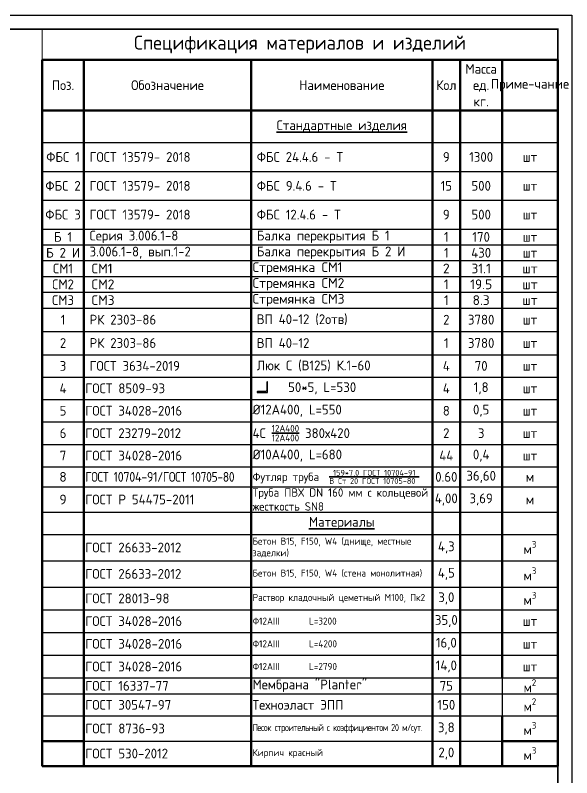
# Model space of a CAD drawing. Header units: millimetres. Extents: x 1601 to 14530, y 1157 to 12625.
# Drawn here: x 7585.4 to 7785.1, y 2288 to 2561.4 of the extents above; entities that cross this region are included whole.
import ezdxf

# ---------------------------------------------------------------- set-up
doc = ezdxf.new("R2010")
doc.units = ezdxf.units.MM
doc.layers.add('таблица', color=250, linetype='Continuous', lineweight=35)
doc.styles.add('-ISOCPEUR-', font='isocpeur.TTF')
doc.styles.add('GOST', font='GOST Common.ttf')

# ---------------------------------------------------------------- blocks, each defined once
blk = doc.blocks.new('*T403')
at = {"layer": 'Defpoints', "color": 8, "linetype": 'ByBlock', "lineweight": 0, "transparency": 16777216}
for p, q in [((0, 0), (185, 0)), ((0, 0), (0, -11)), ((185, 0), (185, -11))]:
    blk.add_line(p, q, dxfattribs=at)
at = {"layer": 'таблица', "color": 0, "lineweight": 50, "transparency": 16777216}
for p, q in [((0, -11), (185, -11)), ((0, -11), (0, -264.26)), ((15, -11), (15, -264.26)), ((75, -11), (75, -264.26)), ((140, -11), (140, -264.26)), ((150, -11), (150, -264.26)), ((165, -11), (165, -232.64)), ((185, -11), (185, -264.26)), ((0, -29.17), (185, -29.17)), ((165, -246.31), (165, -264.26)), ((0, -255.29), (15, -255.29)), ((165, -255.29), (185, -255.29)), ((0, -264.26), (185, -264.26))]:
    blk.add_line(p, q, dxfattribs=at)
at = {"layer": 'таблица', "color": 0, "lineweight": 25, "transparency": 16777216}
for p, q in [((0, -40.67), (185, -40.67)), ((0, -51), (185, -51)), ((0, -61.33), (185, -61.33)), ((0, -71.67), (185, -71.67)), ((0, -77.33), (185, -77.33)), ((0, -83), (185, -83)), ((140, -88.67), (150, -88.67)), ((140, -94.33), (150, -94.33)), ((0, -100), (15, -100)), ((140, -100), (150, -100)), ((0, -108.37), (185, -108.37)), ((0, -116.74), (185, -116.74)), ((0, -124.78), (185, -124.78)), ((0, -132.82), (185, -132.82)), ((0, -140.86), (185, -140.86)), ((0, -148.91), (185, -148.91)), ((0, -156.95), (185, -156.95)), ((0, -164.17), (165, -164.17)), ((0, -173.17), (165, -173.17)), ((0, -181.17), (185, -181.17)), ((0, -190.62), (185, -190.62)), ((0, -200.07), (185, -200.07)), ((0, -208.22), (165, -208.22)), ((0, -216.36), (185, -216.36)), ((0, -224.5), (185, -224.5)), ((0, -232.64), (185, -232.64)), ((0, -238.31), (185, -238.31)), ((0, -246.31), (185, -246.31)), ((15, -255.29), (165, -255.29))]:
    blk.add_line(p, q, dxfattribs=at)
at = {"layer": 'таблица', "lineweight": 30, "transparency": 16777216}
for p, q in [((0, -88.67), (140, -88.67)), ((150, -88.67), (185, -88.67)), ((0, -94.33), (140, -94.33)), ((150, -94.33), (185, -94.33)), ((15, -100), (140, -100)), ((150, -100), (185, -100)), ((165, -164.17), (185, -164.17)), ((165, -173.17), (185, -173.17)), ((165, -208.22), (185, -208.22)), ((165, -232.64), (165, -246.31))]:
    blk.add_line(p, q, dxfattribs=at)
at = {"layer": 'таблица', "color": 0, "transparency": 16777216}
for s, insert, char_height, width, attachment_point, style in [('Спецификация материалов и изделий ', (92.5, -5.5), 5, 182, 5, 'GOST'), ('СМ1', (7.5, -85.83), 3.5, 14, 5, 'GOST'), (' СМ1', (15.5, -85.83), 3.5, 59, 4, '-ISOCPEUR-'), ('Стремянка СМ1', (75.5, -85.83), 3.5, 64, 4, '-ISOCPEUR-'), ('31.1', (157.5, -85.83), 3.5, 14, 5, '-ISOCPEUR-'), ('шт', (175, -85.83), 3.5, 19, 5, '-ISOCPEUR-'), ('СМ2', (7.5, -91.5), 3.5, 14, 5, 'GOST'), (' СМ2', (15.5, -91.5), 3.5, 59, 4, '-ISOCPEUR-'), ('Стремянка СМ2', (75.5, -91.5), 3.5, 64, 4, '-ISOCPEUR-'), ('19.5', (157.5, -91.5), 3.5, 14, 5, '-ISOCPEUR-'), ('шт', (175, -91.5), 3.5, 19, 5, '-ISOCPEUR-'), ('СМ3', (7.5, -97.17), 3.5, 14, 5, 'GOST'), (' СМ3', (15.5, -97.17), 3.5, 59, 4, '-ISOCPEUR-'), ('Стремянка СМ3', (75.5, -97.17), 3.5, 64, 4, '-ISOCPEUR-'), ('8.3', (157.5, -97.17), 3.5, 14, 5, '-ISOCPEUR-'), ('шт', (175, -97.17), 3.5, 19, 5, '-ISOCPEUR-'), ('3', (157.5, -144.88), 3.5, 14, 5, 'GOST')]:
    blk.add_mtext(s, dxfattribs=dict(at, insert=insert, char_height=char_height, width=width, attachment_point=attachment_point, style=style))
at = {"layer": 'таблица', "color": 7, "transparency": 16777216}
for s, insert, char_height, width, attachment_point, style in [('Масса ед. кг.', (157.5, -20.08), 3.5, 13, 5, 'GOST'), ('Поз.', (7.5, -20.08), 3.5, 12, 5, 'GOST'), ('Обозначение', (45, -20.08), 3.5, 57, 5, 'GOST'), ('Наименование', (107.5, -20.08), 3.5, 62, 5, 'GOST'), ('Кол', (145, -20.08), 3.5, 8, 5, 'GOST'), ('Приме-чание', (175, -20.08), 3.5, 17, 5, 'GOST'), ('{\\LСтандартные изделия}', (107.5, -34.92), 3.5, 61, 5, 'GOST'), ('ФБС 1', (7.5, -45.83), 3.5, 14, 5, 'GOST'), ('ГОСТ 13579- 2018', (17, -45.83), 3.5, 56, 4, 'GOST'), ('ФБС 24.4.6 - Т', (77, -45.83), 3.5, 61, 4, 'GOST'), ('9', (145, -45.83), 3.5, 9, 5, 'GOST'), ('1300', (157.5, -45.83), 3.5, 14, 5, 'GOST'), ('шт', (175, -45.83), 3.5, 19, 5, 'GOST'), ('ФБС 2', (7.5, -56.17), 3.5, 14, 5, 'GOST'), ('ГОСТ 13579- 2018', (17, -56.17), 3.5, 56, 4, 'GOST'), ('ФБС 9.4.6 - Т', (77, -56.17), 3.5, 61, 4, 'GOST'), ('15', (145, -56.17), 3.5, 9, 5, 'GOST'), ('500', (157.5, -56.17), 3.5, 14, 5, 'GOST'), ('шт', (175, -56.17), 3.5, 19, 5, 'GOST'), ('ФБС 3', (7.5, -66.5), 3.5, 14, 5, 'GOST'), ('ГОСТ 13579- 2018', (17, -66.5), 3.5, 56, 4, 'GOST'), ('ФБС 12.4.6 - Т', (77, -66.5), 3.5, 61, 4, 'GOST'), ('9', (145, -66.5), 3.5, 9, 5, 'GOST'), ('500', (157.5, -66.5), 3.5, 14, 5, 'GOST'), ('шт', (175, -66.5), 3.5, 19, 5, 'GOST'), ('Б 1', (7.5, -74.5), 3.5, 14, 5, 'GOST'), ('Серия 3.006.1-8', (17, -74.5), 3.5, 56, 4, 'GOST'), ('Балка перекрытия Б 1', (77, -74.5), 3.5, 61, 4, 'GOST'), ('1', (145, -74.5), 3.5, 9, 5, 'GOST'), ('170', (157.5, -74.5), 3.5, 14, 5, 'GOST'), ('шт', (175, -74.5), 3.5, 19, 5, 'GOST'), ('Б 2 И', (7.5, -80.17), 3.5, 14, 5, 'GOST'), ('3.006.1-8, вып.1-2', (17, -80.17), 3.5, 56, 4, 'GOST'), ('Балка перекрытия Б 2 И', (77, -80.17), 3.5, 61, 4, 'GOST'), ('1', (145, -80.17), 3.5, 9, 5, 'GOST'), ('430', (157.5, -80.17), 3.5, 14, 5, 'GOST'), ('шт', (175, -80.17), 3.5, 19, 5, 'GOST'), ('2', (145, -85.83), 3.5, 10, 5, '-ISOCPEUR-'), ('1', (145, -91.5), 3.5, 10, 5, '-ISOCPEUR-'), ('1', (145, -97.17), 3.5, 10, 5, '-ISOCPEUR-'), ('1', (7.5, -104.18), 3.5, 14, 5, 'GOST'), ('РК 2303-86', (17, -104.18), 3.5, 56, 4, 'GOST'), ('ВП 40-12 (2отв)', (77, -104.18), 3.5, 61, 4, 'GOST'), ('2', (145, -104.18), 3.5, 9, 5, 'GOST'), ('3780', (157.5, -104.18), 3.5, 14, 5, 'GOST'), ('шт', (175, -104.18), 3.5, 19, 5, 'GOST'), ('2', (7.5, -112.55), 3.5, 14, 5, 'GOST'), ('РК 2303-86', (17, -112.55), 3.5, 56, 4, 'GOST'), ('ВП 40-12', (77, -112.55), 3.5, 61, 4, 'GOST'), ('1', (145, -112.55), 3.5, 9, 5, 'GOST'), ('3780', (157.5, -112.55), 3.5, 14, 5, 'GOST'), ('шт', (175, -112.55), 3.5, 19, 5, 'GOST'), ('3', (7.5, -120.76), 3.5, 14, 5, 'GOST'), ('ГОСТ 3634-2019', (17, -120.76), 3.5, 56, 4, 'GOST'), ('Люк С (В125) К.1-60', (77, -120.76), 3.5, 61, 4, 'GOST'), ('4', (145, -120.76), 3.5, 9, 5, 'GOST'), ('70', (157.5, -120.76), 3.5, 14, 5, 'GOST'), ('шт', (175, -120.76), 3.5, 19, 5, 'GOST'), ('4', (7.5, -128.8), 3.5, 14, 5, 'GOST'), ('ГОСТ 8509-93', (15.5, -128.8), 3.5, 59, 4, 'GOST'), ('      50*5, L=530', (75.5, -128.8), 3.5, 64, 4, 'GOST'), ('4', (145, -128.8), 3.5, 9, 5, 'GOST'), ('1,8', (157.5, -128.8), 3.5, 14, 5, 'GOST'), ('шт', (175, -128.8), 3.5, 19, 5, 'GOST'), ('5', (7.5, -136.84), 3.5, 14, 5, 'GOST'), ('{\\C0;ГОСТ 34028-2016}', (15.5, -136.84), 3.5, 59, 4, 'GOST'), ('%%C12А400, L=550', (75.5, -136.84), 3.5, 64, 4, 'GOST'), ('8', (145, -136.84), 3.5, 9, 5, 'GOST'), ('0,5', (157.5, -136.84), 3.5, 14, 5, 'GOST'), ('шт', (175, -136.84), 3.5, 19, 5, 'GOST'), ('\\A1;4С {\\H0.7x;\\S12А400/12А400;\\H1.42857x; 380х420}', (75.5, -144.88), 3.5, 64, 4, 'GOST'), ('6', (7.5, -144.88), 3.5, 14, 5, 'GOST'), ('ГОСТ 23279-2012', (15.5, -144.88), 3.5, 59, 4, 'GOST'), ('2', (145, -144.88), 3.5, 9, 5, 'GOST'), ('шт', (175, -144.88), 3.5, 19, 5, 'GOST'), ('7', (7.5, -152.93), 3.5, 14, 5, 'GOST'), ('{\\C0;ГОСТ 34028-2016}', (15.5, -152.93), 3.5, 59, 4, 'GOST'), ('%%C10А400, L=680', (75.5, -152.93), 3.5, 64, 4, 'GOST'), ('44', (145, -152.93), 3.5, 9, 5, 'GOST'), ('0,4', (157.5, -152.93), 3.5, 14, 5, 'GOST'), ('шт', (175, -152.93), 3.5, 19, 5, 'GOST'), ('\\A1;Футляр труба  {\\H0.7x;\\S159*7,0 ГОСТ 10704-91/В Ст 20 ГОСТ 10705-80 ;}', (75.5, -160.56), 3, 64, 4, 'GOST'), ('36,60', (157.5, -160.56), 3.5, 14, 5, 'GOST'), ('8', (7.5, -160.56), 3.5, 14, 5, '-ISOCPEUR-'), ('{\\W0.9;\\T0.95;ГОСТ \\fISOCPEUR|b0|i0|c204|p34;10704-91\\fGOST Common|b0|i0|c204|p34;/ГОСТ 10705-80}', (15.5, -160.56), 3.5, 59, 4, 'GOST'), ('0.60', (145, -160.56), 3.5, 9, 5, 'GOST'), ('м', (175, -160.56), 3.5, 19, 5, '-ISOCPEUR-'), ('Труба ПВХ DN 160 мм с кольцевой жесткость SN8', (75.5, -168.67), 3, 64, 4, 'GOST'), ('4,00', (145, -168.67), 3.5, 9, 5, 'GOST'), ('3,69', (157.5, -168.67), 3.5, 14, 5, 'GOST'), ('9', (7.5, -168.67), 3.5, 14, 5, '-ISOCPEUR-'), ('ГОСТ Р 54475-2011', (15.5, -168.67), 3.5, 59, 4, 'GOST'), ('м', (175, -168.67), 3.5, 19, 5, '-ISOCPEUR-'), ('{\\LМатериалы}', (107.5, -177.17), 3.5, 64, 5, 'GOST'), ('\\A1;Бетон В15, F150, W4 (днище, местные заделки) ', (75.5, -185.89), 2.5, 64, 4, 'GOST'), ('ГОСТ 26633-2012', (15.5, -185.89), 3.5, 59, 4, 'GOST'), ('4,3', (145, -185.89), 3.5, 9, 5, 'GOST'), ('\\A1;м{\\H0.7x;\\S3^ ;}', (175, -185.89), 3.5, 19, 5, 'GOST'), ('ГОСТ 26633-2012', (15.5, -195.35), 3.5, 59, 4, 'GOST'), ('\\A1;Бетон В15, F150, W4 (стена монолитная) ', (75.5, -195.35), 2.5, 64, 4, 'GOST'), ('4,5', (145, -195.35), 3.5, 9, 5, 'GOST'), ('\\A1;м{\\H0.7x;\\S3^ ;}', (175, -195.35), 3.5, 19, 5, 'GOST'), ('3,0', (145, -204.14), 3.5, 9, 5, 'GOST'), ('\\A1;м{\\H0.7x;\\S3^ ;}', (175, -204.14), 3.5, 19, 5, 'GOST'), ('ГОСТ 28013-98', (15.5, -204.14), 3.5, 59, 4, 'GOST'), ('Раствор кладочный цеметный М100, Пк2', (75.5, -204.14), 2.5, 64, 4, 'GOST'), ('{\\C256;\\c0;ГОСТ 34028-2016\\P}', (15.5, -212.29), 3.5, 59, 4, 'GOST'), ('35,0', (145, -212.29), 3.5, 9, 5, 'GOST'), ('Ф12АIII       L=3200', (75.5, -212.29), 2.5, 64, 4, 'GOST'), ('шт', (175, -212.29), 3.5, 19, 5, 'GOST'), ('{\\C256;\\c0;ГОСТ 34028-2016\\P}', (15.5, -220.43), 3.5, 59, 4, 'GOST'), ('16,0', (145, -220.43), 3.5, 9, 5, 'GOST'), ('Ф12АIII       L=4200', (75.5, -220.43), 2.5, 64, 4, 'GOST'), ('шт', (175, -220.43), 3.5, 19, 5, 'GOST'), ('{\\C256;\\c0;ГОСТ 34028-2016\\P}', (15.5, -228.57), 3.5, 59, 4, 'GOST'), ('14,0', (145, -228.57), 3.5, 9, 5, 'GOST'), ('Ф12АIII       L=2790', (75.5, -228.57), 2.5, 64, 4, 'GOST'), ('шт', (175, -228.57), 3.5, 19, 5, 'GOST'), ('ГОСТ 16337-77', (15.5, -235.48), 3.5, 59, 4, 'GOST'), ('Мембрана "Planter"', (75.5, -235.48), 3.5, 64, 4, 'GOST'), ('75', (145, -235.48), 3.5, 9, 5, 'GOST'), ('\\A1;м{\\H0.7x;\\S2^ ;}', (175, -235.48), 3.5, 19, 5, 'GOST'), ('ГОСТ 30547-97', (15.5, -242.31), 3.5, 59, 4, 'GOST'), ('Техноэласт ЭПП', (75.5, -242.31), 3.5, 64, 4, 'GOST'), ('150', (145, -242.31), 3.5, 9, 5, 'GOST'), ('\\A1;м{\\H0.7x;\\S2^ ;}', (175, -242.31), 3.5, 19, 5, 'GOST'), ('3,8', (145, -250.8), 3.5, 9, 5, 'GOST'), ('\\A1;м{\\H0.7x;\\S3^ ;}', (175, -250.8), 3.5, 19, 5, 'GOST'), ('ГОСТ 8736-93', (15.5, -250.8), 3.5, 59, 4, 'GOST'), ('{\\W0.9;\\T0.9;Песок строительный с коэффициентом 20 м/сут. }', (75.5, -250.8), 2.5, 64, 4, 'GOST'), ('ГОСТ 530-2012', (15.5, -259.78), 3.5, 59, 4, 'GOST'), ('Кирпич красный ', (75.5, -259.78), 2.5, 64, 4, 'GOST'), ('2,0', (145, -259.78), 3.5, 9, 5, 'GOST'), ('\\A1;м{\\H0.7x;\\S3^ ;}', (175, -259.78), 3.5, 19, 5, 'GOST')]:
    blk.add_mtext(s, dxfattribs=dict(at, insert=insert, char_height=char_height, width=width, attachment_point=attachment_point, style=style))

msp = doc.modelspace()

# ---------------------------------------------------------------- linework, layer by layer
msp.add_lwpolyline([(7191.0803, 2561.4364), (7785.0803, 2561.4364), (7785.0803, 2141.4364), (7191.0803, 2141.4364)], close=True)
at = {"const_width": 0.5}
msp.add_lwpolyline([(7211.0803, 2556.4364), (7780.0803, 2556.4364), (7780.0803, 2146.4364), (7211.0803, 2146.4364)], close=True, dxfattribs=at)
at = {"ltscale": 100}
msp.add_lwpolyline([(7675.9793, 2426.1667), (7675.9793, 2429.9167), (7675.8293, 2429.9167, 0.41421356), (7675.6793, 2429.7667), (7675.6793, 2426.9167, -0.41421356), (7675.2293, 2426.4667), (7672.3793, 2426.4667, 0.41421356), (7672.2293, 2426.3167), (7672.2293, 2426.1667)], format="xyb", close=True, dxfattribs=at)

# ---------------------------------------------------------------- block references
msp.add_blockref('*T403', (7595.0803, 2556.4364))

doc.saveas('drawing.dxf')
